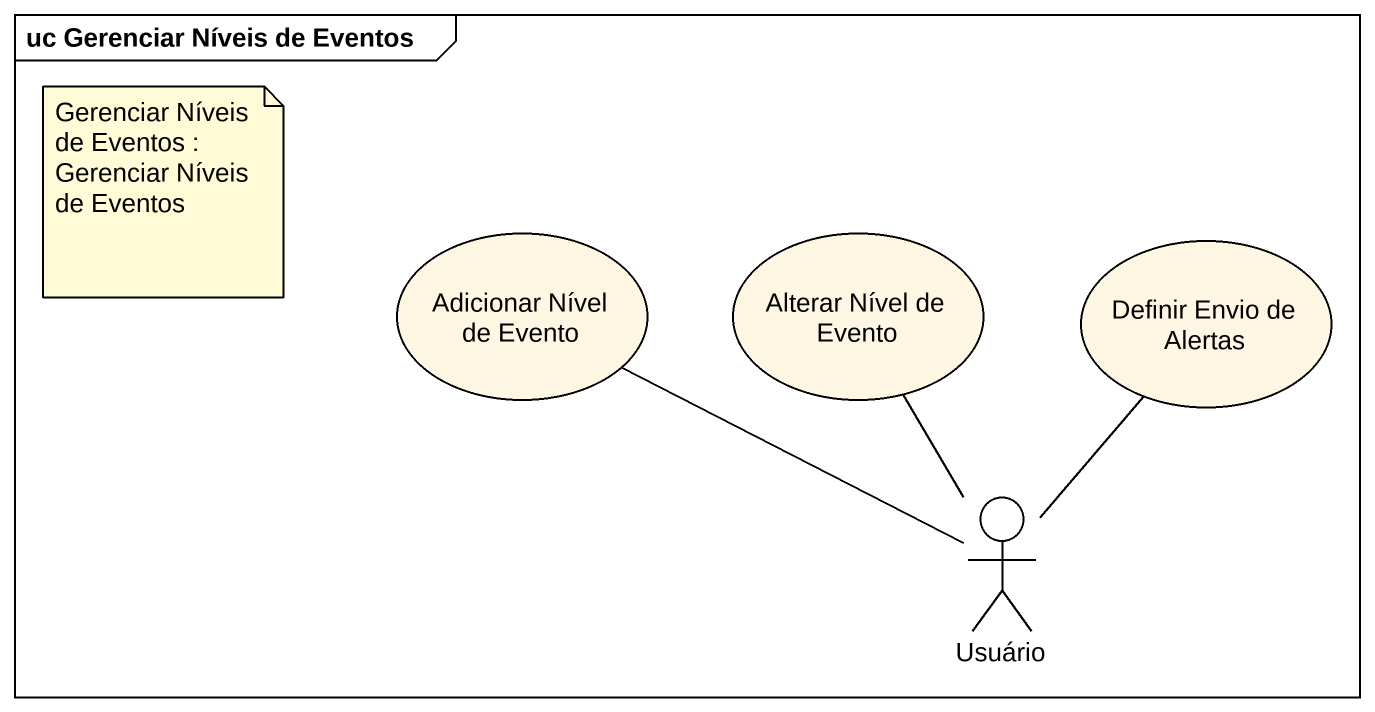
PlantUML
@startuml
mainframe uc Gerenciar Níveis de Eventos
usecase "Adicionar Nível de Evento" as Adicionar_Nível_de_Evento
usecase "Alterar Nível de Evento" as Alterar_Nível_de_Evento
usecase "Definir Envio de Alertas" as Definir_Envio_de_Alertas
actor Usuário
Usuário -up- Adicionar_Nível_de_Evento
Usuário -up- Alterar_Nível_de_Evento
Usuário -up- Definir_Envio_de_Alertas
note as N1
  Gerenciar Níveis de Eventos : Gerenciar Níveis de Eventos
end note
@enduml
